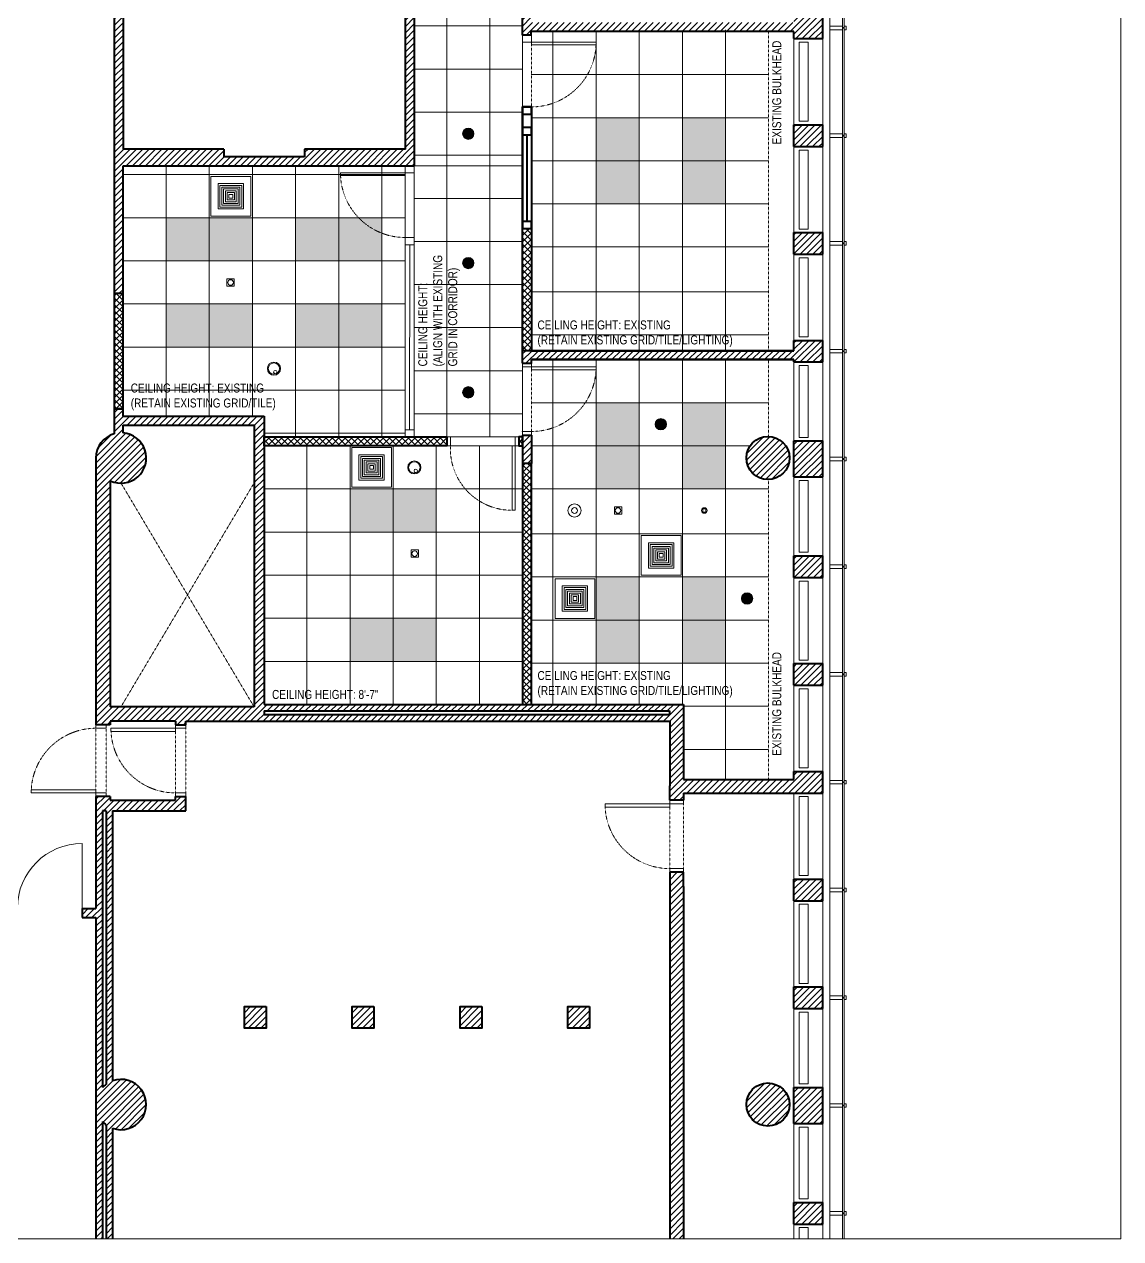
# Model space of a CAD drawing. Header units: inches. Extents: x -2978 to 4308, y -21 to 2608.
# Drawn here: x 2412 to 3023, y 330 to 1006 of the extents above; entities that cross this region are included whole.
import ezdxf

# ---------------------------------------------------------------- set-up
doc = ezdxf.new("R2010")
doc.units = ezdxf.units.IN
doc.header["$LTSCALE"] = 0.2
doc.header["$MEASUREMENT"] = 0
doc.header["$PDSIZE"] = 8
doc.linetypes.add('HIDDEN', pattern=[0.375, 0.25, -0.125])
doc.layers.get('0').update_dxf_attribs({"color": 20, "linetype": 'CONTINUOUS', "lineweight": 40})
doc.layers.get('Defpoints').update_dxf_attribs({"color": 240, "linetype": 'CONTINUOUS', "lineweight": 0})
for name, color, linetype, lineweight in [('Annotations', 40, 'CONTINUOUS', 5), ('Ceiling', 154, 'CONTINUOUS', 5), ('Framing', 141, 'CONTINUOUS', 15), ('Hatches', 8, 'CONTINUOUS', 5), ('Lighting', 143, 'CONTINUOUS', 9), ('Projections', 151, 'HIDDEN', 5), ('Viewed', 150, 'CONTINUOUS', 9), ('Walls', 7, 'CONTINUOUS', 40)]:
    doc.layers.add(name, color=color, linetype=linetype, lineweight=lineweight)
doc.layers.add('N-PLOT', color=125, linetype='CONTINUOUS', lineweight=5, plot=False)
doc.styles.get("Standard").update_dxf_attribs({"font": 'arial.ttf', "width": 0.8})
pattern_1 = [(45, (267.6333, -330.0607), (-1.767767, 1.767767), [])]
pattern_2 = [(45, (267.7585, -330.0607), (-1.767767, 1.767767), [])]
pattern_3 = [(180, (2695.547, 981.324), (-24, 24), [24, 0]), (90, (2695.547, 957.324), (-24, 1e-15), [24, 0])]

# ---------------------------------------------------------------- blocks, each defined once
blk = doc.blocks.new('08PDRR02')
at = {"linetype": 'ByBlock'}
for p, q in [((1, 0), (0, 0)), ((0, 0), (0, -1)), ((1, -1), (1, 0)), ((0, -1), (1, -1))]:
    blk.add_line(p, q, dxfattribs=at)
blk = doc.blocks.new('*U16')
blk.add_lwpolyline([(0, 2.5), (0, -2.5)])
at = {"linetype": 'Continuous'}
blk.add_arc((0, 2.75), 36, 0, 90, dxfattribs=at)
at = {"linetype": 'Continuous', "xscale": 36, "yscale": 0.0325, "rotation": 90}
blk.add_blockref('08PDRR02', (0, 2.75), dxfattribs=at)
blk = doc.blocks.new('floor plan')
at = {"layer": 'Hatches'}
h = blk.add_hatch(dxfattribs=at)
h.set_pattern_fill('ANSI31', color=256, scale=20, style=0)
h.set_pattern_definition(pattern_1)
h.paths.add_polyline_path([(443.85, 780.75, 0.909621), (444.28, 808.63), (444.28, 820.9), (448.28, 820.9), (448.28, 825.9), (444.28, 825.9), (444.28, 843.94), (493.01, 843.94), (493.01, 867.94), (499.01, 867.94), (499.01, 872.81), (484.2, 872.81), (484.2, 867.94), (488.14, 867.94), (488.14, 848.81), (444.28, 848.81), (444.28, 867.94), (448.34, 867.94), (448.34, 872.81), (444.28, 872.81), (444.28, 912.71), (439.28, 912.71), (439.28, 808.27, 0.764105), (438.85, 781.26), (438.85, 597.46), (438.85, 526.22), (443.85, 526.22), (443.85, 597.46), (605.88, 597.46), (605.88, 877.19), (601, 877.19), (601, 872.81), (597.13, 872.81), (597.13, 867.94), (601, 867.94), (601, 606.71), (544.93, 606.71), (544.93, 602.46), (499.93, 602.46), (499.93, 606.71), (443.85, 606.71)])
h = blk.add_hatch(dxfattribs=at)
h.set_pattern_fill('ANSI31', color=256, scale=20, style=0)
h.set_pattern_definition([(45, (-823.544, -330.0607), (-1.767767, 1.767767), [])])
h.paths.add_polyline_path([(671, 677.19), (671, 692.19), (666.13, 692.19), (666.13, 670.19), (671, 670.19), (671, 672.19), (817.22, 672.19), (817.22, 668.19), (833.22, 668.19), (833.22, 680.19), (817.22, 680.19), (817.22, 677.19)])
h = blk.add_hatch(dxfattribs=at)
h.set_pattern_fill('ANSI37', color=256, scale=20, style=0)
h.set_pattern_definition([(45, (-823.544, -330.0607), (-1.767767, 1.767767), []), (135, (-823.544, -330.0607), (-1.767767, -1.767767), [])])
h.paths.add_polyline_path([(671.13, 518.46), (671.13, 562.44), (666.13, 562.44), (666.13, 566.44), (666.13, 614.69), (666.13, 618.69), (666.13, 626.19), (666.13, 627.55), (666.13, 494.46), (671.13, 494.46)])
h = blk.add_hatch(dxfattribs=at)
h.set_pattern_fill('ANSI31', color=256, scale=20, style=0)
h.set_pattern_definition(pattern_1)
h.paths.add_polyline_path([(833.22, 608.19), (833.22, 620.19), (817.22, 620.19), (817.22, 608.19)])
h = blk.add_hatch(dxfattribs=at)
h.set_pattern_fill('ANSI31', color=256, scale=20, style=0)
h.set_pattern_definition(pattern_1)
h.paths.add_polyline_path([(833.22, 548.19), (833.22, 560.19), (817.22, 560.19), (817.22, 548.19)])
h = blk.add_hatch(dxfattribs=at)
h.set_pattern_fill('ANSI37', color=256, scale=20, style=0)
h.set_pattern_definition([(45, (-1147.8806, -330.0607), (-1.767767, 1.767767), []), (135, (-1147.8806, -330.0607), (-1.767767, -1.767767), [])])
h.paths.add_polyline_path([(443.85, 462.09), (443.85, 526.22), (438.85, 526.22), (438.85, 462.09)])
h = blk.add_hatch(dxfattribs=at)
h.set_pattern_fill('ANSI31', color=256, scale=20, style=0)
h.set_pattern_definition(pattern_1)
h.paths.add_polyline_path([(833.22, 488.19), (833.22, 500.19), (817.22, 500.19), (817.22, 494.46), (666, 494.46), (666, 487.46), (671, 487.46), (671, 489.46), (817.22, 489.46), (817.22, 488.19)])
h = blk.add_hatch(dxfattribs=at)
h.set_pattern_fill('ANSI31', color=256, scale=20, style=0)
h.set_pattern_definition(pattern_2)
h.paths.add_polyline_path([(833.34, 248.09), (833.34, 260.19), (817.34, 260.19), (817.34, 255.71), (755.84, 255.71), (755.84, 297.46), (617.74, 297.46), (612.74, 297.46), (522.49, 297.46), (522.49, 457.96), (443.98, 457.96), (443.98, 462.09), (438.98, 462.09), (438.98, 448.16, 0.333956), (428.87, 434.71), (428.87, 286.21), (436.87, 286.21), (436.87, 288.21), (473.24, 288.21), (473.24, 286.21), (478.87, 286.21), (478.87, 288.21), (748.22, 288.21), (748.22, 252.09), (748.22, 244.09), (755.84, 244.09), (755.84, 248.09)])
h.paths.add_polyline_path([(436.87, 296.21), (436.87, 422.06, 1.200544), (443.98, 448.67), (443.98, 452.96), (516.87, 452.96), (516.87, 296.21)], flags=16)
h.paths.add_polyline_path([(522.49, 291.84), (522.49, 293.84), (748.03, 293.84), (748.03, 291.84)], flags=16)
h = blk.add_hatch(dxfattribs=at)
h.set_pattern_fill('ANSI37', color=256, scale=20, style=0)
h.set_pattern_definition([(45, (-1147.8806, -329.0605), (-1.767767, 1.767767), []), (135, (-1147.8806, -329.0605), (-1.767767, -1.767767), [])])
h.paths.add_polyline_path([(623.96, 441.46), (623.96, 446.46), (522.37, 446.46), (522.37, 441.46)])
h = blk.add_hatch(dxfattribs=at)
h.set_pattern_fill('ANSI37', color=256, scale=20, style=0)
h.set_pattern_definition([(45, (-1147.7554, -329.0607), (-1.767767, 1.767767), []), (135, (-1147.7554, -329.0607), (-1.767767, -1.767767), [])])
h.paths.add_polyline_path([(666.09, 441.46), (666.09, 446.46), (664.09, 446.46), (664.09, 441.46)])
h = blk.add_hatch(dxfattribs=at)
h.set_pattern_fill('ANSI31', color=256, scale=20, style=0)
h.set_pattern_definition(pattern_2)
h.paths.add_polyline_path([(671.13, 431.71), (671.13, 447.46), (666.13, 447.46), (666.13, 436.71), (666.13, 431.71)])
h = blk.add_hatch(dxfattribs=at)
h.set_pattern_fill('ANSI31', color=256, scale=20, style=0)
h.set_pattern_definition(pattern_1)
h.paths.add_polyline_path([(814.74, 434.71, 1), (790.74, 434.71, 1)])
h = blk.add_hatch(dxfattribs=at)
h.set_pattern_fill('ANSI31', color=256, scale=20, style=0)
h.set_pattern_definition(pattern_1)
h.paths.add_polyline_path([(833.22, 424.19), (833.22, 436.19), (833.22, 444.19), (817.22, 444.19), (817.22, 436.19), (817.22, 424.19)])
h = blk.add_hatch(dxfattribs=at)
h.set_pattern_fill('ANSI37', color=256, scale=20, style=0)
h.set_pattern_definition([(45, (-1147.7554, -330.0607), (-1.767767, 1.767767), []), (135, (-1147.7554, -330.0607), (-1.767767, -1.767767), [])])
h.paths.add_polyline_path([(671.13, 297.46), (671.13, 431.71), (666.13, 431.71), (666.13, 297.46)])
h = blk.add_hatch(dxfattribs=at)
h.set_pattern_fill('ANSI31', color=256, scale=20, style=0)
h.set_pattern_definition(pattern_1)
h.paths.add_polyline_path([(833.22, 368.19), (833.22, 380.19), (817.22, 380.19), (817.22, 368.19)])
h = blk.add_hatch(dxfattribs=at)
h.set_pattern_fill('ANSI31', color=256, scale=20, style=0)
h.set_pattern_definition(pattern_1)
h.paths.add_polyline_path([(833.22, 308.19), (833.22, 320.19), (817.22, 320.19), (817.22, 308.19)])
h = blk.add_hatch(dxfattribs=at)
h.set_pattern_fill('ANSI31', color=256, scale=20, style=0)
h.set_pattern_definition(pattern_1)
h.paths.add_polyline_path([(437.99, 61.54, 1.423737), (437.99, 87.88), (437.99, 238.21), (478.74, 238.21), (478.74, 246.21), (473.12, 246.21), (473.12, 244.21), (436.74, 244.21), (436.74, 246.21), (428.74, 246.21), (428.74, 183.77), (421.06, 183.77), (421.06, 178.77), (428.74, 178.77), (428.74, 0), (432.37, 0), (432.37, 65.31, 0.048386), (434.37, 63.49), (434.37, 0), (437.99, 0)])
h.paths.add_polyline_path([(432.37, 238.21), (434.37, 238.21), (434.37, 85.93, 0.048386), (432.37, 84.11)], flags=16)
h = blk.add_hatch(dxfattribs=at)
h.set_pattern_fill('ANSI31', color=256, scale=20, style=0)
h.set_pattern_definition(pattern_1)
h.paths.add_polyline_path([(755.72, 0), (755.72, 196.09), (755.72, 204.09), (748.09, 204.09), (748.09, 196.09), (748.09, 0)])
h = blk.add_hatch(dxfattribs=at)
h.set_pattern_fill('ANSI31', color=256, scale=20, style=0)
h.set_pattern_definition(pattern_1)
h.paths.add_polyline_path([(833.22, 188.19), (833.22, 200.19), (817.22, 200.19), (817.22, 188.19)])
h = blk.add_hatch(dxfattribs=at)
h.set_pattern_fill('ANSI31', color=256, scale=20, style=0)
h.set_pattern_definition(pattern_1)
h.paths.add_polyline_path([(833.22, 128.19), (833.22, 140.19), (817.22, 140.19), (817.22, 128.19)])
h = blk.add_hatch(dxfattribs=at)
h.set_pattern_fill('ANSI31', color=256, scale=20, style=0)
h.set_pattern_definition(pattern_1)
h.paths.add_polyline_path([(523.44, 117.21), (523.44, 129.21), (511.44, 129.21), (511.44, 117.21)])
h = blk.add_hatch(dxfattribs=at)
h.set_pattern_fill('ANSI31', color=256, scale=20, style=0)
h.set_pattern_definition(pattern_1)
h.paths.add_polyline_path([(583.44, 117.21), (583.44, 129.21), (571.44, 129.21), (571.44, 117.21)])
h = blk.add_hatch(dxfattribs=at)
h.set_pattern_fill('ANSI31', color=256, scale=20, style=0)
h.set_pattern_definition(pattern_1)
h.paths.add_polyline_path([(643.44, 117.21), (643.44, 129.21), (631.44, 129.21), (631.44, 117.21)])
h = blk.add_hatch(dxfattribs=at)
h.set_pattern_fill('ANSI31', color=256, scale=20, style=0)
h.set_pattern_definition(pattern_1)
h.paths.add_polyline_path([(703.44, 117.21), (703.44, 129.21), (691.44, 129.21), (691.44, 117.21)])
h = blk.add_hatch(dxfattribs=at)
h.set_pattern_fill('ANSI31', color=256, scale=20, style=0)
h.set_pattern_definition(pattern_1)
h.paths.add_polyline_path([(790.74, 74.71, 1), (814.74, 74.71, 1)])
h = blk.add_hatch(dxfattribs=at)
h.set_pattern_fill('ANSI31', color=256, scale=20, style=0)
h.set_pattern_definition(pattern_1)
h.paths.add_polyline_path([(833.22, 64.19), (833.22, 76.19), (833.22, 84.19), (817.22, 84.19), (817.22, 76.19), (817.22, 64.19)])
h = blk.add_hatch(dxfattribs=at)
h.set_pattern_fill('ANSI31', color=256, scale=20, style=0)
h.set_pattern_definition(pattern_1)
h.paths.add_polyline_path([(833.22, 8.19), (833.22, 20.19), (817.22, 20.19), (817.22, 8.19)])
at = {"layer": 'Defpoints'}
blk.add_lwpolyline([(999.08, 1241.29), (999.08, 0), (0, 0), (0, 1241.29)], close=True, dxfattribs=at)
at = {"layer": 'Framing'}
for p, q in [((603.38, 553.46), (603.34, 450.46)), ((671.13, 485.46), (671.13, 489.46)), ((666.13, 485.46), (671.13, 485.46)), ((666.13, 449.46), (671.13, 449.46))]:
    blk.add_line(p, q, dxfattribs=at)
at = {"layer": 'Framing', "flags": 128}
for points in [[(671.13, 666.19), (671.13, 670.19), (666.13, 670.19), (666.13, 666.19)], [(600.88, 593.46), (600.88, 597.46), (605.88, 597.46), (605.88, 593.46)], [(600.88, 553.46), (600.88, 557.46), (605.88, 557.46), (605.88, 553.46)], [(671.13, 485.46), (671.13, 487.46), (666.13, 487.46), (666.13, 485.46)], [(671.13, 485.46), (671.13, 483.71), (707.13, 483.71), (707.13, 485.46)], [(600.84, 446.46), (600.84, 450.46), (605.84, 450.46), (605.84, 446.46)], [(624.09, 441.46), (626.09, 441.46), (626.09, 446.46), (624.09, 446.46)], [(662.09, 441.46), (664.09, 441.46), (664.09, 446.46), (662.09, 446.46)], [(671.13, 447.46), (671.13, 449.46), (666.13, 449.46), (666.13, 447.46)], [(662.09, 441.46), (660.34, 441.46), (660.34, 405.65), (662.09, 405.65)], [(434.37, 286.21), (434.37, 284.21), (428.74, 284.21), (428.74, 286.21)], [(473.12, 284.21), (473.12, 282.46), (437.12, 282.46), (437.12, 284.21)], [(478.74, 284.21), (478.74, 286.21), (473.12, 286.21), (473.12, 284.21)], [(428.74, 248.21), (428.74, 249.96), (392.74, 249.96), (392.74, 248.21)], [(434.37, 248.21), (434.37, 246.21), (428.74, 246.21), (428.74, 248.21)], [(478.74, 246.21), (478.74, 248.21), (473.12, 248.21), (473.12, 246.21)], [(748.09, 242.09), (748.09, 240.34), (712.09, 240.34), (712.09, 242.09)]]:
    blk.add_lwpolyline(points, close=True, dxfattribs=at)
at = {"layer": 'Framing'}
for points in [[(707.13, 666.19), (671.13, 666.19), (671.13, 664.69), (707.13, 664.69)], [(564.88, 593.46), (600.88, 593.46), (600.88, 591.96), (564.88, 591.96)]]:
    blk.add_lwpolyline(points, close=True, dxfattribs=at)
for p in [(666.13, 449.46), (671.13, 449.46)]:
    blk.add_point(p, dxfattribs=at)
at = {"layer": 'Hatches'}
blk.add_line((817.22, 494.46), (666.13, 494.46), dxfattribs=at)
at = {"layer": 'Projections'}
for p, q in [((803.13, 494.46), (803.13, 672.19)), ((803.13, 446.7), (803.13, 489.46)), ((626.09, 446.46), (662.09, 446.46)), ((662.09, 441.46), (626.09, 441.46)), ((516.74, 420.71), (442.74, 296.21)), ((516.74, 296.21), (442.74, 420.71)), ((803.13, 255.71), (803.13, 422.72)), ((473.12, 284.21), (473.12, 248.21)), ((478.74, 284.21), (478.74, 248.21)), ((748.09, 242.09), (748.09, 206.09)), ((755.72, 242.09), (755.72, 206.09))]:
    blk.add_line(p, q, dxfattribs=at)
at = {"layer": 'Projections', "extrusion": (0, 0, -1)}
for p, q in [((666.13, 666.19), (666.13, 630.19)), ((671.13, 630.19), (671.13, 666.19)), ((600.88, 557.46), (600.88, 593.46)), ((605.88, 593.46), (605.88, 557.46)), ((666.13, 485.46), (666.13, 449.46)), ((671.13, 449.46), (671.13, 485.46)), ((428.74, 248.21), (428.74, 284.21)), ((434.37, 248.21), (434.37, 284.21))]:
    blk.add_line(p, q, dxfattribs=at)
for centre, radius, start, end in [((-671.13, 666.19), 36, 179.99995, 269.99995), ((-600.88, 593.46), 36, 270.00005, 0.00005), ((-671.13, 485.46), 36, 179.99995, 269.99995), ((-660.19, 439.74), 34.14, 266.81198, 2.892), ((-473.12, 284.21), 36, 270, 0), ((-748.09, 242.09), 36, 270, 0)]:
    blk.add_arc(centre, radius, start, end, dxfattribs=at)
at = {"layer": 'Projections'}
blk.add_arc((428.74, 248.21), 36, 90, 180, dxfattribs=at)
at = {"layer": 'Viewed'}
for p, q in [((837.22, 0), (837.22, 1241.29)), ((844.22, 0), (844.22, 1241.29)), ((845.22, 0), (845.22, 1241.29)), ((837.22, 675.19), (844.22, 675.19)), ((837.22, 674.6), (837.22, 673.19)), ((837.22, 673.19), (844.22, 673.19)), ((844.22, 674.44), (845.22, 674.44)), ((844.22, 673.94), (845.22, 673.94)), ((845.22, 675.19), (846.22, 675.19)), ((845.22, 673.19), (846.22, 673.19)), ((846.22, 675.19), (846.22, 673.19)), ((817.22, 620.19), (817.22, 668.19)), ((825.22, 666.19), (820.22, 666.19)), ((820.22, 666.19), (820.22, 622.19)), ((825.22, 666.19), (825.22, 622.19)), ((833.22, 620.19), (833.22, 668.19)), ((825.22, 622.19), (820.22, 622.19)), ((837.22, 615.19), (844.22, 615.19)), ((837.22, 614.6), (837.22, 613.19)), ((837.22, 613.19), (844.22, 613.19)), ((844.22, 614.44), (845.22, 614.44)), ((844.22, 613.94), (845.22, 613.94)), ((845.22, 615.19), (846.22, 615.19)), ((845.22, 613.19), (846.22, 613.19)), ((846.22, 615.19), (846.22, 613.19)), ((817.22, 560.19), (817.22, 608.19)), ((825.22, 606.19), (820.22, 606.19)), ((820.22, 606.19), (820.22, 562.19)), ((825.22, 606.19), (825.22, 562.19)), ((833.22, 560.19), (833.22, 608.19)), ((825.22, 562.19), (820.22, 562.19)), ((837.22, 555.19), (844.22, 555.19)), ((837.22, 554.6), (837.22, 553.19)), ((845.22, 555.19), (846.22, 555.19)), ((846.22, 555.19), (846.22, 553.19)), ((817.22, 500.19), (817.22, 548.19)), ((833.22, 500.19), (833.22, 548.19)), ((837.22, 553.19), (844.22, 553.19)), ((844.22, 554.44), (845.22, 554.44)), ((844.22, 553.94), (845.22, 553.94)), ((845.22, 553.19), (846.22, 553.19)), ((820.22, 546.19), (820.22, 502.19)), ((825.22, 546.19), (820.22, 546.19)), ((825.22, 546.19), (825.22, 502.19)), ((825.22, 502.19), (820.22, 502.19)), ((837.22, 495.19), (844.22, 495.19)), ((844.22, 494.44), (845.22, 494.44)), ((844.22, 493.94), (845.22, 493.94)), ((845.22, 495.19), (846.22, 495.19)), ((846.22, 495.19), (846.22, 493.19)), ((817.22, 444.19), (817.22, 488.19)), ((833.22, 444.19), (833.22, 488.19)), ((837.22, 493.19), (844.22, 493.19)), ((845.22, 493.19), (846.22, 493.19)), ((825.22, 486.19), (820.22, 486.19)), ((820.22, 486.19), (820.22, 446.19)), ((825.22, 486.19), (825.22, 446.19)), ((825.22, 446.19), (820.22, 446.19)), ((837.22, 435.19), (844.22, 435.19)), ((837.22, 434.6), (837.22, 433.19)), ((837.22, 433.19), (844.22, 433.19)), ((844.22, 434.44), (845.22, 434.44)), ((844.22, 433.94), (845.22, 433.94)), ((845.22, 435.19), (846.22, 435.19)), ((845.22, 433.19), (846.22, 433.19)), ((846.22, 435.19), (846.22, 433.19)), ((817.22, 380.19), (817.22, 424.19)), ((825.22, 422.19), (820.22, 422.19)), ((820.22, 382.19), (820.22, 422.19)), ((825.22, 382.19), (825.22, 422.19)), ((833.22, 380.19), (833.22, 424.19)), ((825.22, 382.19), (820.22, 382.19)), ((837.22, 375.19), (844.22, 375.19)), ((837.22, 374.6), (837.22, 373.19)), ((837.22, 373.19), (844.22, 373.19)), ((844.22, 374.44), (845.22, 374.44)), ((844.22, 373.94), (845.22, 373.94)), ((845.22, 375.19), (846.22, 375.19)), ((845.22, 373.19), (846.22, 373.19)), ((846.22, 375.19), (846.22, 373.19)), ((817.22, 320.19), (817.22, 368.19)), ((820.22, 366.19), (820.22, 322.19)), ((825.22, 366.19), (820.22, 366.19)), ((825.22, 366.19), (825.22, 322.19)), ((833.22, 320.19), (833.22, 368.19)), ((825.22, 322.19), (820.22, 322.19)), ((837.22, 315.19), (844.22, 315.19)), ((837.22, 314.6), (837.22, 313.19)), ((837.22, 313.19), (844.22, 313.19)), ((844.22, 314.44), (845.22, 314.44)), ((844.22, 313.94), (845.22, 313.94)), ((845.22, 315.19), (846.22, 315.19)), ((845.22, 313.19), (846.22, 313.19)), ((846.22, 315.19), (846.22, 313.19)), ((817.22, 260.19), (817.22, 308.19)), ((820.22, 306.19), (820.22, 262.19)), ((825.22, 306.19), (820.22, 306.19)), ((825.22, 306.19), (825.22, 262.19)), ((833.22, 260.19), (833.22, 308.19)), ((825.22, 262.19), (820.22, 262.19)), ((837.22, 255.19), (844.22, 255.19)), ((837.22, 254.6), (837.22, 253.19)), ((837.22, 253.19), (844.22, 253.19)), ((844.22, 254.44), (845.22, 254.44)), ((844.22, 253.94), (845.22, 253.94)), ((845.22, 255.19), (846.22, 255.19)), ((845.22, 253.19), (846.22, 253.19)), ((846.22, 255.19), (846.22, 253.19)), ((817.22, 200.19), (817.22, 248.19)), ((820.22, 246.19), (820.22, 202.19)), ((825.22, 246.19), (820.22, 246.19)), ((825.22, 246.19), (825.22, 202.19)), ((833.22, 200.19), (833.22, 248.19)), ((825.22, 202.19), (820.22, 202.19)), ((837.22, 195.19), (844.22, 195.19)), ((837.22, 194.6), (837.22, 193.19)), ((837.22, 193.19), (844.22, 193.19)), ((844.22, 194.44), (845.22, 194.44)), ((844.22, 193.94), (845.22, 193.94)), ((845.22, 195.19), (846.22, 195.19)), ((845.22, 193.19), (846.22, 193.19)), ((846.22, 195.19), (846.22, 193.19)), ((817.22, 140.19), (817.22, 188.19)), ((820.22, 186.19), (820.22, 142.19)), ((825.22, 186.19), (820.22, 186.19)), ((825.22, 186.19), (825.22, 142.19)), ((833.22, 140.19), (833.22, 188.19)), ((825.22, 142.19), (820.22, 142.19)), ((837.22, 135.19), (844.22, 135.19)), ((837.22, 134.6), (837.22, 133.19)), ((837.22, 133.19), (844.22, 133.19)), ((844.22, 134.44), (845.22, 134.44)), ((844.22, 133.94), (845.22, 133.94)), ((845.22, 135.19), (846.22, 135.19)), ((845.22, 133.19), (846.22, 133.19)), ((846.22, 135.19), (846.22, 133.19)), ((817.22, 84.19), (817.22, 128.19)), ((820.22, 126.19), (820.22, 86.19)), ((825.22, 126.19), (820.22, 126.19)), ((825.22, 126.19), (825.22, 86.19)), ((833.22, 84.19), (833.22, 128.19)), ((825.22, 86.19), (820.22, 86.19)), ((837.22, 75.19), (844.22, 75.19)), ((837.22, 74.6), (837.22, 73.19)), ((844.22, 74.44), (845.22, 74.44)), ((845.22, 75.19), (846.22, 75.19)), ((846.22, 75.19), (846.22, 73.19)), ((837.22, 73.19), (844.22, 73.19)), ((844.22, 73.94), (845.22, 73.94)), ((845.22, 73.19), (846.22, 73.19)), ((817.22, 20.19), (817.22, 64.19)), ((820.22, 22.19), (820.22, 62.19)), ((825.22, 62.19), (820.22, 62.19)), ((825.22, 22.19), (825.22, 62.19)), ((833.22, 20.19), (833.22, 64.19)), ((825.22, 22.19), (820.22, 22.19)), ((837.22, 15.19), (844.22, 15.19)), ((837.22, 14.6), (837.22, 13.19)), ((844.22, 14.44), (845.22, 14.44)), ((844.22, 13.94), (845.22, 13.94)), ((845.22, 15.19), (846.22, 15.19)), ((846.22, 15.19), (846.22, 13.19)), ((817.22, 0), (817.22, 8.19)), ((833.22, 0), (833.22, 8.19)), ((837.22, 13.19), (844.22, 13.19)), ((845.22, 13.19), (846.22, 13.19)), ((825.22, 6.19), (820.22, 6.19)), ((820.22, 6.19), (820.22, 0)), ((825.22, 6.19), (825.22, 0))]:
    blk.add_line(p, q, dxfattribs=at)
blk.add_lwpolyline([(605.84, 446.46), (605.88, 553.46), (600.88, 553.46), (600.84, 446.46)], close=True, dxfattribs=at)
at = {"layer": 'Viewed', "flags": 128}
for points in [[(755.72, 242.09), (755.72, 244.09), (748.09, 244.09), (748.09, 242.09)], [(755.72, 204.09), (755.72, 206.09), (748.09, 206.09), (748.09, 204.09)]]:
    blk.add_lwpolyline(points, close=True, dxfattribs=at)
at = {"layer": 'Walls'}
for p, q in [((605.88, 877.19), (605.88, 597.46)), ((601, 606.71), (601, 867.94)), ((438.85, 781.26), (438.85, 526.22)), ((438.85, 781.26), (438.85, 597.46)), ((443.85, 780.75), (443.85, 606.71)), ((666.13, 670.19), (666.13, 692.19)), ((833.22, 668.19), (833.22, 680.19)), ((671, 670.19), (666.13, 670.19)), ((817.22, 672.19), (671, 672.19)), ((671, 670.19), (671, 672.19)), ((817.22, 668.19), (817.22, 672.19)), ((817.22, 668.19), (833.22, 668.19)), ((666.13, 626.19), (666.13, 618.69)), ((817.22, 620.19), (833.22, 620.19)), ((817.22, 608.19), (817.22, 620.19)), ((833.22, 608.19), (833.22, 620.19)), ((666.13, 614.69), (666.13, 566.44)), ((668.63, 614.69), (668.63, 566.44)), ((499.93, 606.71), (443.85, 606.71)), ((499.93, 606.71), (499.93, 602.46)), ((544.93, 602.46), (499.93, 602.46)), ((601, 606.71), (544.93, 606.71)), ((544.93, 606.71), (544.93, 602.46)), ((817.22, 608.19), (833.22, 608.19)), ((443.85, 597.46), (605.88, 597.46)), ((443.85, 597.46), (600.88, 597.46)), ((443.85, 597.46), (605.88, 597.46)), ((443.85, 526.22), (443.85, 597.46)), ((817.22, 560.19), (833.22, 560.19)), ((817.22, 548.19), (817.22, 560.19)), ((833.22, 548.19), (833.22, 560.19)), ((817.22, 548.19), (833.22, 548.19)), ((666.13, 487.46), (666.13, 494.46)), ((671, 494.46), (817.22, 494.46)), ((671, 494.46), (817.22, 494.46)), ((817.22, 494.46), (671, 494.46)), ((817.22, 500.19), (833.22, 500.19)), ((817.22, 494.46), (817.22, 500.19)), ((833.22, 488.19), (833.22, 500.19)), ((817.22, 489.46), (671.13, 489.46)), ((671.13, 489.46), (817.22, 489.46)), ((817.22, 489.46), (671.13, 489.46)), ((671.13, 489.46), (817.22, 489.46)), ((817.22, 488.19), (817.22, 489.46)), ((817.22, 488.19), (833.22, 488.19)), ((438.85, 462.09), (438.85, 448.16)), ((443.85, 462.09), (438.85, 462.09)), ((443.85, 457.96), (443.85, 462.09)), ((443.85, 457.96), (522.37, 457.96)), ((522.37, 457.96), (522.37, 297.46)), ((443.85, 452.96), (516.74, 452.96)), ((443.85, 448.67), (443.85, 452.96)), ((516.74, 452.96), (516.74, 296.21)), ((666.13, 447.46), (666.13, 431.71)), ((666.13, 447.46), (671.13, 447.46)), ((671.13, 447.46), (671.13, 431.71)), ((817.22, 444.19), (833.22, 444.19)), ((817.22, 436.19), (817.22, 444.19)), ((833.22, 436.19), (833.22, 444.19)), ((428.74, 434.71), (428.74, 286.21)), ((817.22, 424.19), (817.22, 436.19)), ((833.22, 424.19), (833.22, 436.19)), ((671.13, 431.71), (666.13, 431.71)), ((436.74, 422.06), (436.74, 296.21)), ((817.22, 424.19), (833.22, 424.19)), ((817.22, 380.19), (833.22, 380.19)), ((817.22, 368.19), (817.22, 380.19)), ((833.22, 368.19), (833.22, 380.19)), ((817.22, 368.19), (833.22, 368.19)), ((817.22, 320.19), (833.22, 320.19)), ((817.22, 308.19), (817.22, 320.19)), ((833.22, 308.19), (833.22, 320.19)), ((817.22, 308.19), (833.22, 308.19)), ((516.74, 296.21), (436.74, 296.21)), ((522.37, 297.46), (612.62, 297.46)), ((522.37, 297.46), (612.62, 297.46)), ((522.37, 297.46), (612.62, 297.46)), ((522.37, 293.84), (747.91, 293.84)), ((522.37, 293.84), (522.37, 291.84)), ((522.37, 291.84), (747.91, 291.84)), ((612.62, 297.46), (617.74, 297.46)), ((617.74, 297.46), (755.72, 297.46)), ((747.91, 293.84), (747.91, 291.84)), ((755.72, 297.46), (755.72, 255.71)), ((436.74, 286.21), (428.74, 286.21)), ((436.74, 288.21), (436.74, 286.21)), ((473.12, 288.21), (436.74, 288.21)), ((473.12, 288.21), (473.12, 286.21)), ((473.12, 286.21), (478.74, 286.21)), ((478.74, 286.21), (478.74, 288.21)), ((478.74, 288.21), (748.09, 288.21)), ((748.09, 288.21), (748.09, 252.09)), ((817.22, 260.19), (833.22, 260.19)), ((817.22, 255.71), (817.22, 260.19)), ((833.22, 248.09), (833.22, 260.19)), ((748.09, 244.09), (748.09, 252.09)), ((755.72, 255.71), (817.22, 255.71)), ((436.74, 246.21), (428.74, 246.21)), ((428.74, 246.21), (428.74, 183.77)), ((436.74, 246.21), (436.74, 244.21)), ((436.74, 244.21), (473.12, 244.21)), ((473.12, 246.21), (478.74, 246.21)), ((473.12, 244.21), (473.12, 246.21)), ((478.74, 238.21), (478.74, 246.21)), ((755.72, 244.09), (748.09, 244.09)), ((755.72, 248.09), (755.72, 244.09)), ((755.72, 248.09), (833.22, 248.09)), ((432.37, 238.21), (432.37, 84.11)), ((434.37, 238.21), (432.37, 238.21)), ((434.37, 238.21), (434.37, 85.93)), ((437.99, 238.21), (478.74, 238.21)), ((437.99, 238.21), (437.99, 87.88)), ((755.72, 204.09), (748.09, 204.09)), ((748.09, 204.09), (748.09, 196.09)), ((755.72, 196.09), (755.72, 204.09)), ((817.22, 200.19), (833.22, 200.19)), ((817.22, 188.19), (817.22, 200.19)), ((833.22, 188.19), (833.22, 200.19)), ((748.09, 196.09), (748.09, 0)), ((755.72, 196.09), (755.72, 0)), ((421.06, 183.77), (421.06, 178.77)), ((817.22, 188.19), (833.22, 188.19)), ((428.74, 178.77), (428.74, 0)), ((817.22, 140.19), (833.22, 140.19)), ((817.22, 128.19), (817.22, 140.19)), ((833.22, 128.19), (833.22, 140.19)), ((817.22, 128.19), (833.22, 128.19)), ((817.22, 84.19), (833.22, 84.19)), ((817.22, 76.19), (817.22, 84.19)), ((833.22, 76.19), (833.22, 84.19)), ((817.22, 64.19), (817.22, 76.19)), ((833.22, 64.19), (833.22, 76.19)), ((432.37, 65.31), (432.37, 0)), ((434.37, 63.49), (434.37, 0)), ((437.99, 61.54), (437.99, 0)), ((817.22, 64.19), (833.22, 64.19)), ((817.22, 20.19), (833.22, 20.19)), ((817.22, 8.19), (817.22, 20.19)), ((833.22, 8.19), (833.22, 20.19)), ((817.22, 8.19), (833.22, 8.19))]:
    blk.add_line(p, q, dxfattribs=at)
for points in [[(666.13, 494.46), (666.13, 630.23), (671.13, 630.19), (671.13, 494.46)], [(443.85, 462.09), (443.85, 526.22), (438.85, 526.22), (438.85, 462.09)], [(624.09, 446.46), (624.09, 441.46), (522.37, 441.46), (522.37, 446.46)], [(666.13, 441.46), (666.13, 446.46), (664.09, 446.46), (664.09, 441.46)], [(666.13, 431.71), (666.13, 297.46), (671.13, 297.46), (671.13, 431.71)]]:
    blk.add_lwpolyline(points, close=True, dxfattribs=at)
at = {"layer": 'Walls', "flags": 128}
for points in [[(671.13, 626.19), (671.13, 630.19), (666.13, 630.19), (666.13, 626.19)], [(671.13, 614.69), (671.13, 618.69), (666.13, 618.69), (666.13, 614.69)], [(671.13, 562.44), (671.13, 566.44), (666.13, 566.44), (666.13, 562.44)], [(523.44, 129.21), (523.44, 117.21), (511.44, 117.21), (511.44, 129.21)], [(583.44, 129.21), (583.44, 117.21), (571.44, 117.21), (571.44, 129.21)], [(643.44, 129.21), (643.44, 117.21), (631.44, 117.21), (631.44, 129.21)], [(703.44, 129.21), (703.44, 117.21), (691.44, 117.21), (691.44, 129.21)]]:
    blk.add_lwpolyline(points, close=True, dxfattribs=at)
at = {"layer": 'Walls'}
for points in [[(666.13, 487.46), (671.13, 487.46), (671.13, 489.46)], [(421.06, 183.77), (428.74, 183.77)], [(421.06, 178.77), (428.74, 178.77)]]:
    blk.add_lwpolyline(points, dxfattribs=at)
for centre in [(802.74, 434.71), (802.74, 74.71)]:
    blk.add_circle(centre, 12, dxfattribs=at)
for centre, start, end in [((442.74, 434.71), 106.13174, 180), ((442.74, 434.71), 106.13174, 180), ((442.74, 434.71), 106.13174, 180), ((442.74, 434.71), 106.13174, 180), ((442.74, 434.71), 244.62307, 85.4519), ((442.74, 434.71), 244.62307, 85.4519), ((442.74, 434.71), 244.62307, 85.4519), ((442.74, 434.71), 244.62307, 85.4519), ((442.74, 74.71), 250.16664, 109.83336), ((442.74, 74.71), 126.74211, 137.82276), ((442.74, 74.71), 222.17724, 233.25789)]:
    blk.add_arc(centre, 14, start, end, dxfattribs=at)
at = {"layer": 'Framing', "xscale": -1}
blk.add_blockref('*U16', (421.06, 181.27), dxfattribs=at)
at = {"layer": 'Viewed', "flags": 8}
for tag, p in [('MODELNUMBER', (65.83, 678.56)), ('TRADENAME', (65.84, 678.56)), ('PRODUCT', (65.84, 678.56)), ('MATERIAL', (65.84, 678.56)), ('MODELNUMBER', (127.69, 678.42)), ('TRADENAME', (127.69, 678.42)), ('PRODUCT', (127.69, 678.42)), ('MATERIAL', (127.7, 678.42)), ('MODELNUMBER', (166.21, 678.37)), ('TRADENAME', (166.21, 678.37)), ('PRODUCT', (166.21, 678.37)), ('MATERIAL', (166.21, 678.37))]:
    blk.add_attdef(tag, p, '', height=0.001, rotation=90, dxfattribs=at)
at = {"layer": 'Viewed', "text_generation_flag": 4, "flags": 8}
for tag, p in [('TRADENAME', (66.34, 666.19)), ('MODELNUMBER', (66.34, 666.19)), ('MATERIAL', (66.35, 666.19)), ('PRODUCT', (66.35, 666.19)), ('MATERIAL', (128.19, 666.18)), ('PRODUCT', (128.19, 666.18)), ('TRADENAME', (128.19, 666.18)), ('MODELNUMBER', (128.19, 666.18))]:
    blk.add_attdef(tag, p, '', height=0.001, rotation=270, dxfattribs=at)

msp = doc.modelspace()

# ---------------------------------------------------------------- hatches: boundary and pattern name
at = {"layer": 'Ceiling'}
h = msp.add_hatch(dxfattribs=at)
h.set_pattern_fill('mertens3d', color=256, style=0, pattern_type=2)
h.set_pattern_definition(pattern_3)
h.paths.add_polyline_path([(2629.422, 927.522), (2629.422, 1573.425), (2689.672, 1573.425), (2689.672, 927.522)])
h = msp.add_hatch(dxfattribs=at)
h.set_pattern_fill('mertens3d', color=256, style=0, pattern_type=2)
h.set_pattern_definition([(180, (2515.396, 946.522), (-24, 24), [24, 0]), (90, (2515.396, 922.522), (-24, 1e-15), [24, 0])])
h.paths.add_polyline_path([(2467.396, 927.522), (2467.396, 788.022), (2545.911, 788.022), (2545.911, 776.522), (2624.381, 776.522), (2624.422, 927.522)])
h = msp.add_hatch(dxfattribs=at)
h.set_pattern_fill('mertens3d', color=256, style=0, pattern_type=2)
h.set_pattern_definition(pattern_3)
h.paths.add_polyline_path([(2629.422, 927.522), (2629.422, 776.522), (2689.672, 776.522), (2689.672, 927.522)])
h = msp.add_hatch(dxfattribs=at)
h.set_pattern_fill('mertens3d', color=256, style=0, pattern_type=2)
h.set_pattern_definition([(180, (2617.709, 747.522), (-24, 24), [24, 0]), (90, (2617.709, 723.522), (-24, 1e-15), [24, 0])])
h.paths.add_polyline_path([(2545.911, 771.522), (2689.672, 771.522), (2689.672, 627.522), (2545.911, 627.522)])
at = {"layer": 'Lighting', "true_color": 0x808080}
for points in [[(2730.672, 954.253), (2754.672, 954.253), (2754.672, 906.253), (2730.672, 906.253)], [(2778.672, 954.253), (2802.672, 954.253), (2802.672, 906.253), (2778.672, 906.253)], [(2491.396, 874.522), (2491.396, 898.522), (2539.396, 898.522), (2539.396, 874.522)], [(2563.396, 874.522), (2563.396, 898.522), (2611.396, 898.522), (2611.396, 874.522)], [(2491.396, 826.522), (2491.396, 850.522), (2539.396, 850.522), (2539.396, 826.522)], [(2563.396, 826.522), (2563.396, 850.522), (2611.396, 850.522), (2611.396, 826.522)], [(2730.672, 795.522), (2754.672, 795.522), (2754.672, 747.522), (2730.672, 747.522)], [(2778.672, 795.522), (2802.672, 795.522), (2802.672, 747.522), (2778.672, 747.522)], [(2593.709, 723.522), (2593.709, 747.522), (2641.709, 747.522), (2641.709, 723.522)], [(2730.672, 698.522), (2754.672, 698.522), (2754.672, 650.522), (2730.672, 650.522)], [(2778.672, 698.522), (2802.672, 698.522), (2802.672, 650.522), (2778.672, 650.522)], [(2593.709, 651.522), (2593.709, 675.522), (2641.709, 675.522), (2641.709, 651.522)]]:
    msp.add_hatch(color=8, dxfattribs=at).paths.add_polyline_path(points)
h = msp.add_hatch(color=8, dxfattribs=at)
edge = h.paths.add_edge_path()
edge.add_arc((2659.547, 945.324), 3.166, 0, 360)
h = msp.add_hatch(color=8, dxfattribs=at)
edge = h.paths.add_edge_path()
edge.add_arc((2659.547, 873.324), 3.166, 0, 360)
h = msp.add_hatch(color=8, dxfattribs=at)
edge = h.paths.add_edge_path()
edge.add_arc((2659.547, 801.324), 3.166, 0, 360)
h = msp.add_hatch(color=8, dxfattribs=at)
edge = h.paths.add_edge_path()
edge.add_arc((2766.672, 783.522), 3.166, 0, 360)
h = msp.add_hatch(color=8, dxfattribs=at)
edge = h.paths.add_edge_path()
edge.add_arc((2814.672, 686.522), 3.166, 0, 360)

# ---------------------------------------------------------------- linework, layer by layer
msp.add_line((2779.263, 407.584), (2779.263, 401.959))
at = {"layer": 'Ceiling'}
for p, q in [((2706.672, 824.522), (2706.672, 1002.253)), ((2730.672, 824.522), (2730.672, 1002.253)), ((2754.672, 824.522), (2754.672, 1003.253)), ((2778.672, 824.522), (2778.672, 1002.253)), ((2802.672, 824.522), (2802.672, 1003.253)), ((2826.672, 978.253), (2694.547, 978.253)), ((2826.672, 954.253), (2694.547, 954.253)), ((2826.672, 930.253), (2694.547, 930.253)), ((2826.672, 906.253), (2694.547, 906.253)), ((2826.672, 882.253), (2694.547, 882.253)), ((2826.672, 857.253), (2694.547, 857.253)), ((2826.672, 833.253), (2694.547, 833.253)), ((2706.672, 819.522), (2706.672, 627.522)), ((2730.672, 819.522), (2730.672, 627.522)), ((2754.672, 819.522), (2754.672, 627.522)), ((2778.672, 819.522), (2778.672, 627.522)), ((2802.672, 819.522), (2802.672, 585.772)), ((2826.672, 795.522), (2694.547, 795.522)), ((2816.364, 771.522), (2694.547, 771.522)), ((2826.672, 747.522), (2694.547, 747.522)), ((2826.672, 722.522), (2694.547, 722.522)), ((2826.672, 698.522), (2694.547, 698.522)), ((2826.672, 674.522), (2694.547, 674.522)), ((2826.672, 650.522), (2694.547, 650.522)), ((2826.672, 626.522), (2779.263, 626.522)), ((2826.672, 602.522), (2779.263, 602.522))]:
    msp.add_line(p, q, dxfattribs=at)
at = {"layer": 'Lighting'}
for points in [[(2730.672, 954.253), (2754.672, 954.253), (2754.672, 906.253), (2730.672, 906.253)], [(2778.672, 954.253), (2802.672, 954.253), (2802.672, 906.253), (2778.672, 906.253)], [(2516.348, 899.474), (2538.443, 899.474), (2538.443, 921.569), (2516.348, 921.569)], [(2520.348, 903.474), (2534.443, 903.474), (2534.443, 917.569), (2520.348, 917.569)], [(2521.348, 904.474), (2533.443, 904.474), (2533.443, 916.569), (2521.348, 916.569)], [(2522.348, 905.474), (2532.443, 905.474), (2532.443, 915.569), (2522.348, 915.569)], [(2523.348, 906.474), (2531.443, 906.474), (2531.443, 914.569), (2523.348, 914.569)], [(2524.348, 907.474), (2530.443, 907.474), (2530.443, 913.569), (2524.348, 913.569)], [(2525.348, 908.474), (2529.443, 908.474), (2529.443, 912.569), (2525.348, 912.569)], [(2526.348, 909.474), (2528.443, 909.474), (2528.443, 911.569), (2526.348, 911.569)], [(2491.396, 874.522), (2491.396, 898.522), (2539.396, 898.522), (2539.396, 874.522)], [(2563.396, 874.522), (2563.396, 898.522), (2611.396, 898.522), (2611.396, 874.522)], [(2525.205, 860.435), (2529.3, 860.435), (2529.3, 864.53), (2525.205, 864.53)], [(2491.396, 826.522), (2491.396, 850.522), (2539.396, 850.522), (2539.396, 826.522)], [(2563.396, 826.522), (2563.396, 850.522), (2611.396, 850.522), (2611.396, 826.522)], [(2730.672, 795.522), (2754.672, 795.522), (2754.672, 747.522), (2730.672, 747.522)], [(2778.672, 795.522), (2802.672, 795.522), (2802.672, 747.522), (2778.672, 747.522)], [(2594.661, 748.474), (2616.756, 748.474), (2616.756, 770.569), (2594.661, 770.569)], [(2598.661, 752.474), (2612.756, 752.474), (2612.756, 766.569), (2598.661, 766.569)], [(2599.661, 753.474), (2611.756, 753.474), (2611.756, 765.569), (2599.661, 765.569)], [(2600.661, 754.474), (2610.756, 754.474), (2610.756, 764.569), (2600.661, 764.569)], [(2601.661, 755.474), (2609.756, 755.474), (2609.756, 763.569), (2601.661, 763.569)], [(2602.661, 756.474), (2608.756, 756.474), (2608.756, 762.569), (2602.661, 762.569)], [(2603.661, 757.474), (2607.756, 757.474), (2607.756, 761.569), (2603.661, 761.569)], [(2604.661, 758.474), (2606.756, 758.474), (2606.756, 760.569), (2604.661, 760.569)], [(2593.709, 723.522), (2593.709, 747.522), (2641.709, 747.522), (2641.709, 723.522)], [(2740.826, 733.474), (2744.921, 733.474), (2744.921, 737.569), (2740.826, 737.569)], [(2790.009, 734.607), (2791.755, 734.607), (2791.755, 736.403), (2790.009, 736.403)], [(2755.826, 699.474), (2777.921, 699.474), (2777.921, 721.569), (2755.826, 721.569)], [(2759.826, 703.474), (2773.921, 703.474), (2773.921, 717.569), (2759.826, 717.569)], [(2627.661, 709.474), (2631.756, 709.474), (2631.756, 713.569), (2627.661, 713.569)], [(2760.826, 704.474), (2772.921, 704.474), (2772.921, 716.569), (2760.826, 716.569)], [(2761.826, 705.474), (2771.921, 705.474), (2771.921, 715.569), (2761.826, 715.569)], [(2762.826, 706.474), (2770.921, 706.474), (2770.921, 714.569), (2762.826, 714.569)], [(2763.826, 707.474), (2769.921, 707.474), (2769.921, 713.569), (2763.826, 713.569)], [(2764.826, 708.474), (2768.921, 708.474), (2768.921, 712.569), (2764.826, 712.569)], [(2765.826, 709.474), (2767.921, 709.474), (2767.921, 711.569), (2765.826, 711.569)], [(2707.826, 675.474), (2729.921, 675.474), (2729.921, 697.569), (2707.826, 697.569)], [(2730.672, 698.522), (2754.672, 698.522), (2754.672, 650.522), (2730.672, 650.522)], [(2778.672, 698.522), (2802.672, 698.522), (2802.672, 650.522), (2778.672, 650.522)], [(2711.826, 679.474), (2725.921, 679.474), (2725.921, 693.569), (2711.826, 693.569)], [(2712.826, 680.474), (2724.921, 680.474), (2724.921, 692.569), (2712.826, 692.569)], [(2713.826, 681.474), (2723.921, 681.474), (2723.921, 691.569), (2713.826, 691.569)], [(2714.826, 682.474), (2722.921, 682.474), (2722.921, 690.569), (2714.826, 690.569)], [(2715.826, 683.474), (2721.921, 683.474), (2721.921, 689.569), (2715.826, 689.569)], [(2716.826, 684.474), (2720.921, 684.474), (2720.921, 688.569), (2716.826, 688.569)], [(2717.826, 685.474), (2719.921, 685.474), (2719.921, 687.569), (2717.826, 687.569)], [(2593.709, 651.522), (2593.709, 675.522), (2641.709, 675.522), (2641.709, 651.522)]]:
    msp.add_lwpolyline(points, close=True, dxfattribs=at)
for centre, radius in [((2659.547, 945.324), 3.166), ((2659.547, 873.324), 3.166), ((2527.252, 862.483), 1.548), ((2551.396, 814.522), 3.666), ((2551.396, 814.522), 3.166), ((2552.169, 812.609), 0.948), ((2659.547, 801.324), 3.166), ((2766.672, 783.522), 3.166), ((2629.507, 759.522), 3.666), ((2629.507, 759.522), 3.166), ((2630.28, 757.609), 0.948), ((2718.672, 735.522), 3.666), ((2718.672, 735.522), 1.666), ((2742.874, 735.522), 1.548), ((2790.874, 735.522), 1.548), ((2629.709, 711.522), 1.548), ((2814.672, 686.522), 3.166)]:
    msp.add_circle(centre, radius, dxfattribs=at)
at = {"layer": 'N-PLOT'}
for points in [[(2629.422, 927.522), (2629.422, 1573.425), (2689.672, 1573.425), (2689.672, 927.522)], [(2467.396, 927.522), (2467.396, 788.022), (2545.911, 788.022), (2545.911, 776.522), (2624.381, 776.522), (2624.422, 927.522)], [(2629.422, 927.522), (2629.422, 776.522), (2689.672, 776.522), (2689.672, 927.522)], [(2545.911, 771.522), (2689.672, 771.522), (2689.672, 627.522), (2545.911, 627.522)]]:
    msp.add_lwpolyline(points, close=True, dxfattribs=at)

# ---------------------------------------------------------------- block references
at = {"layer": 'Walls'}
msp.add_blockref('floor plan', (2023.544, 330.061), dxfattribs=at)

# ---------------------------------------------------------------- texts
at = {"layer": 'Annotations', "char_height": 5, "attachment_point": 1, "rotation": 90}
for s, insert, width in [('{EXISTING BULKHEAD}', (2828.705, 939.384), 90.36376), ('{CEILING HEIGHT:\\P(ALIGN WITH EXISTING\\PGRID IN CORRIDOR)}', (2631.685, 815.755), 105.22616), ('{EXISTING BULKHEAD}', (2828.705, 598.971), 90.36376)]:
    msp.add_mtext(s, dxfattribs=dict(at, insert=insert, width=width))
at = {"layer": 'Annotations', "char_height": 5, "attachment_point": 1}
for s, insert, width in [('{CEILING HEIGHT: EXISTING\\P(RETAIN EXISTING GRID/TILE/LIGHTING)}', (2698.045, 841.346), 134.73133), ('{CEILING HEIGHT: EXISTING\\P(RETAIN EXISTING GRID/TILE)}', (2471.681, 806.226), 134.73133), ('{CEILING HEIGHT: EXISTING\\P(RETAIN EXISTING GRID/TILE/LIGHTING)}', (2698.045, 646.149), 134.73133), ('{CEILING HEIGHT: 8\'-7"}', (2550.32, 635.613), 105.22616)]:
    msp.add_mtext(s, dxfattribs=dict(at, insert=insert, width=width))

doc.saveas('drawing.dxf')
